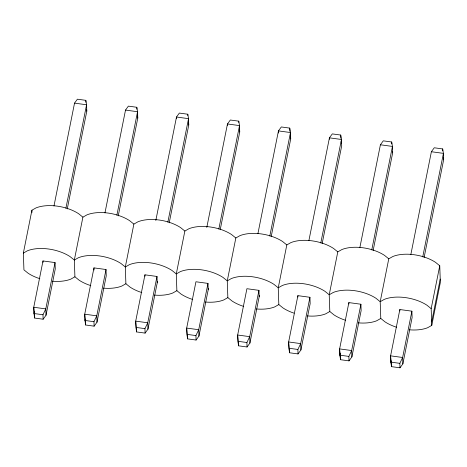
<?xml version="1.0" encoding="UTF-8"?>
<svg xmlns="http://www.w3.org/2000/svg" width="467" height="467" viewBox="0 0 467 467"><rect width="100%" height="100%" fill="white"/><g stroke="black" fill="none" stroke-linecap="round" stroke-linejoin="round"><path stroke-width="0.7" d="M39.818 278.682A30.548 15.639 11.3 0 1 28.236 273.329L23.934 269.856L23.35 253.102L31.919 210.22L36.017 207.897A30.548 15.639 11.3 0 1 78.596 213.693L82.898 217.167L74.329 260.049L74.913 276.797L79.215 280.27A30.548 15.639 11.3 0 0 90.796 285.623M42.999 260.942L33.747 307.257L33.968 313.631L34.71 318.068L43.139 319.218L46.011 315.272L55.264 268.963L55.042 262.582L42.999 260.942L43.046 262.361M53.991 205.924L74.533 103.131L77.399 99.191L85.829 100.341L86.576 104.771L86.798 111.152L67.254 208.947M33.968 313.631L34.395 311.495M55.042 262.582L45.789 308.897L46.011 315.272M65.894 208.276L86.576 104.771L74.533 103.131M93.978 267.883L84.725 314.198L84.947 320.578L85.689 325.009L94.118 326.159L96.99 322.218L106.242 275.904L106.021 269.523L93.978 267.883L94.054 270.008M104.97 212.864L125.512 110.078L128.378 106.132L136.808 107.282L137.555 111.718L137.777 118.093L118.233 215.888M84.947 320.578L85.233 319.154M106.021 269.523L96.768 315.838L96.99 322.218M116.873 215.217L137.555 111.718L125.512 110.078M192.754 299.505A30.548 15.639 11.3 0 1 181.173 294.152L176.87 290.678L176.287 273.931L184.856 231.048L180.554 227.575A30.548 15.639 11.3 0 0 137.975 221.778L133.877 224.107L125.308 266.99L125.892 283.738L130.194 287.211A30.548 15.639 11.3 0 0 141.775 292.564M157.221 282.844L157 276.464L144.957 274.824L135.704 321.138L135.926 327.519L136.668 331.955L145.097 333.099L147.969 329.159L157.507 281.414M155.809 220.523L176.491 117.019L179.357 113.072L187.787 114.222L188.534 118.659L188.756 125.033L169.212 222.829M157 276.464L147.747 322.779L147.969 329.159M167.851 222.164L188.534 118.659L176.491 117.019L176.538 118.437M206.788 227.464L227.47 123.959L230.336 120.013L238.765 121.163L239.513 125.6L239.734 131.98L220.19 229.77M207.978 283.405L198.726 329.72L198.948 336.1L196.076 340.04L187.646 338.896L186.905 334.46L186.683 328.079L195.936 281.77L207.978 283.405L208.2 289.785M218.83 229.104L239.513 125.6L227.47 123.959L227.517 125.378M198.948 336.1L208.486 288.355M294.029 313.17A30.548 15.639 11.3 0 1 283.13 308.039L278.828 304.566L278.244 287.812L286.814 244.93L282.512 241.457A30.548 15.639 11.3 0 0 239.933 235.66L235.835 237.989L227.266 280.871L227.849 297.625L232.152 301.092A30.548 15.639 11.3 0 0 243.733 306.451M257.907 233.693L278.449 130.9L281.315 126.96L289.744 128.104L290.492 132.54L290.713 138.921L271.169 236.711M258.957 290.351L249.705 336.66L249.927 343.041L247.055 346.987L238.625 345.837L237.884 341.4L237.662 335.02L246.915 288.711L258.957 290.351L259.179 296.726M269.809 236.045L290.492 132.54L278.449 130.9L278.525 133.025M249.927 343.041L259.465 295.296M297.893 295.652L288.641 341.967L288.863 348.341L289.604 352.778L298.034 353.928L300.906 349.981L310.158 303.667L309.936 297.292L297.893 295.652L297.946 297.07M308.885 240.633L329.428 137.841L332.294 133.901L340.723 135.045L341.47 139.481L341.692 145.862L322.148 243.657M309.936 297.292L300.684 343.607L300.906 349.981M320.788 242.986L341.47 139.481L329.428 137.841L329.474 139.259M396.67 327.274A30.548 15.639 11.3 0 1 385.088 321.921L380.786 318.447L380.202 301.7L388.772 258.817L384.469 255.344A30.548 15.639 11.3 0 0 341.891 249.547L337.793 251.871L329.223 294.759L329.807 311.507L334.109 314.98A30.548 15.639 11.3 0 0 345.691 320.333M348.872 302.593L339.62 348.907L339.842 355.282L340.583 359.718L349.018 360.868L351.884 356.922L361.137 310.613L360.915 304.233L348.872 302.593L348.925 304.011M359.864 247.574L380.407 144.782L383.273 140.841L391.702 141.991L392.449 146.422L392.671 152.802L373.127 250.598M339.842 355.282L340.268 353.145M360.915 304.233L351.663 350.548L351.884 356.922M371.767 249.927L392.449 146.422L380.407 144.782M399.851 309.533L390.599 355.848L390.821 362.229L391.562 366.659L399.997 367.809L402.863 363.869L412.116 317.554L411.894 311.174L399.851 309.533L399.904 310.952M410.843 254.515L431.385 151.728L434.252 147.782L442.681 148.932L443.428 153.369L443.65 159.743L424.106 257.539M390.821 362.229L391.107 360.804M411.894 311.174L402.642 357.488L402.863 363.869M422.746 256.873L443.428 153.369L431.385 151.728M409.396 329.807A30.548 15.639 11.3 0 0 427.667 327.717L431.765 325.388L431.181 308.64L439.751 265.758L435.448 262.285A30.548 15.639 11.3 0 0 392.87 256.488L388.772 258.817M431.648 321.979L440.218 279.097M431.765 325.388L440.334 282.506L439.751 265.758M43.139 319.218L42.987 314.752L45.789 308.897L33.747 307.257L34.71 318.068M94.118 326.159L93.966 321.693L96.768 315.838L84.725 314.198L85.689 325.009M145.097 333.099L144.945 328.634L147.747 322.779L135.704 321.138L136.668 331.955M196.076 340.04L195.924 335.58L198.726 329.72L186.683 328.079L187.646 338.896M247.055 346.987L246.903 342.521L249.705 336.66L237.662 335.02L238.625 345.837M298.034 353.928L297.882 349.462L300.684 343.607L288.641 341.967L289.604 352.778M349.018 360.868L348.861 356.403L351.663 350.548L339.62 348.907L340.583 359.718M399.997 367.809L399.84 363.344L402.642 357.488L390.599 355.848L391.562 366.659M82.898 217.167L86.996 214.838A30.548 15.639 11.3 0 1 129.575 220.634L133.877 224.107M23.35 253.102L27.448 250.779A30.548 15.639 11.3 0 1 70.027 256.576L74.329 260.049L78.427 257.72A30.548 15.639 11.3 0 1 121.006 263.516L125.308 266.99L129.406 264.661A30.548 15.639 11.3 0 1 171.984 270.457L176.287 273.931L180.385 271.601A30.548 15.639 11.3 0 1 222.963 277.398L227.266 280.871L231.363 278.542A30.548 15.639 11.3 0 1 273.942 284.345L278.244 287.812L282.348 285.489A30.548 15.639 11.3 0 1 324.921 291.285L329.223 294.759L333.327 292.43A30.548 15.639 11.3 0 1 375.9 298.226L380.202 301.7L384.306 299.37A30.548 15.639 11.3 0 1 426.879 305.167L431.181 308.64M74.913 276.797L70.815 279.126A30.548 15.639 11.3 0 1 52.543 281.216M184.856 231.048L188.954 228.719A30.548 15.639 11.3 0 1 231.533 234.516L235.835 237.989M125.892 283.738L121.794 286.067A30.548 15.639 11.3 0 1 103.522 288.157M176.87 290.678L172.772 293.007A30.548 15.639 11.3 0 1 154.501 295.097M286.814 244.93L290.912 242.601A30.548 15.639 11.3 0 1 333.491 248.403L337.793 251.871M227.849 297.625L223.751 299.948A30.548 15.639 11.3 0 1 205.48 302.038M278.828 304.566L274.73 306.895A30.548 15.639 11.3 0 1 256.459 308.979M329.807 311.507L325.709 313.836A30.548 15.639 11.3 0 1 307.438 315.925M380.786 318.447L376.688 320.776A30.548 15.639 11.3 0 1 358.417 322.866M34.558 313.602L42.987 314.752M85.537 320.549L93.966 321.693M136.516 327.49L144.945 328.634M187.495 334.43L195.924 335.58M238.474 341.371L246.903 342.521M289.452 348.312L297.882 349.462M340.431 355.253L348.861 356.403M391.41 362.199L399.84 363.344M443.381 157.63L443.65 159.743M392.49 151.39L392.671 152.802M341.149 141.629L341.424 143.743M290.264 135.389L290.713 138.921M239.373 129.155L239.734 131.98M188.394 122.214L188.756 125.033M137.508 115.979L137.777 118.093M86.617 109.739L86.798 111.152M442.681 148.932L442.751 150.847M391.702 141.991L391.772 143.9M340.723 135.045L340.834 138.238M289.744 128.104L289.855 131.297M238.765 121.163L238.812 122.442M187.787 114.222L187.833 115.495M144.957 274.824L145.009 276.242M136.808 107.282L136.878 109.196M85.829 100.341L85.899 102.25M31.919 210.22L31.995 212.409"/></g></svg>
